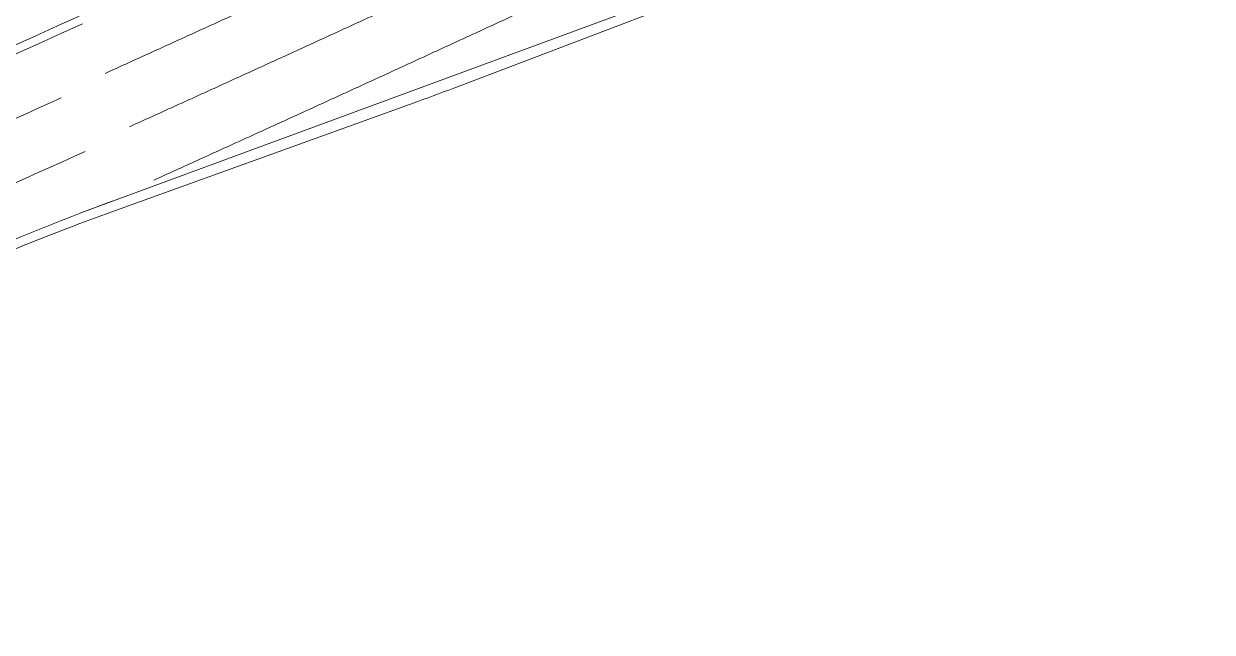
# Model space of a CAD drawing. Header units: millimetres. Extents: x 523446 to 528898, y 388189 to 392165.
# Drawn here: x 526212.8 to 526283.7, y 389289.4 to 389325.7 of the extents above; entities that cross this region are included whole.
import ezdxf

# ---------------------------------------------------------------- set-up
doc = ezdxf.new("R2010")
doc.units = ezdxf.units.MM
doc.linetypes.add('33', pattern=[6, 3, -3])
doc.layers.add('000-scy-中分带', color=2, linetype='Continuous', lineweight=60)
doc.layers.add('000-scy-机动车道线', color=5, linetype='Continuous', lineweight=60)
for name, color, linetype in [('MEDS道路平面中线-FZZD', 7, 'Continuous'), ('标线（实）', 1, 'Continuous'), ('标线（虚）', 1, '33')]:
    doc.layers.add(name, color=color, linetype=linetype)

msp = doc.modelspace()

# ---------------------------------------------------------------- linework, layer by layer
at = {"layer": '000-scy-中分带', "linetype": 'ByBlock', "lineweight": 0}
msp.add_arc((524975.173, 392061.867), 3004, 292.666384, 294.400282, dxfattribs=at)
at = {"layer": '000-scy-机动车道线', "color": 5, "linetype": 'ByBlock', "lineweight": 0}
for p, q in [((526276.827, 389336.484), (526238.804, 389322.002)), ((526236.344, 389321.089), (526218.107, 389314.506))]:
    msp.add_line(p, q, dxfattribs=at)
for centre, start, end in [((526185.413, 389462.178), 289.84861, 290.85104), ((526269.037, 389173.417), 109.84861, 114.12972)]:
    msp.add_arc(centre, 150, start, end, dxfattribs=at)
at = {"layer": 'MEDS道路平面中线-FZZD', "color": 1, "linetype": 'ByBlock', "lineweight": 0}
msp.add_lwpolyline([(526301.302, 389370.324, -0.000001), (526300.206, 389369.805, -0.000003)], format="xyb", dxfattribs=at)
at = {"layer": 'MEDS道路平面中线-FZZD', "color": 233, "linetype": 'ByBlock', "lineweight": 0}
msp.add_arc((524975.173, 392061.867), 3000, 292.666384, 294.400282, dxfattribs=at)
at = {"layer": '标线（实）', "linetype": 'ByBlock', "lineweight": 0, "ltscale": 0.03}
msp.add_line((526216.253, 389314.447), (526249.889, 389326.832), dxfattribs=at)
for centre, radius, start, end in [((524975.173, 392061.867), 3004.5, 292.666383, 294.400285), ((526270.129, 389173.906), 150.5, 110.21395, 114.15138)]:
    msp.add_arc(centre, radius, start, end, dxfattribs=at)
at = {"layer": '标线（虚）', "linetype": 'ByBlock', "lineweight": 0, "flags": 128}
for points in [[(526220.594, 389316.39, 0.000011), (526221.085, 389316.612, 0.000011), (526221.578, 389316.836, 0.000011), (526222.071, 389317.06, 0.000011), (526222.564, 389317.284, 0.000011), (526223.057, 389317.508, 0.000011), (526223.55, 389317.732, 0.000011), (526224.043, 389317.957, 0.000011), (526224.536, 389318.181, 0.000011), (526225.029, 389318.405, 0.000011), (526225.521, 389318.63, 0.000011), (526226.014, 389318.854, 0.000011), (526226.507, 389319.079, 0.00001), (526226.999, 389319.304, 0.00001), (526227.491, 389319.529, 0.00001), (526227.984, 389319.753, 0.00001), (526228.476, 389319.978, 0.00001), (526228.969, 389320.203, 0.00001), (526229.461, 389320.428, 0.00001), (526229.953, 389320.654, 0.00001), (526230.445, 389320.879, 0.00001), (526230.937, 389321.104, 0.00001), (526231.429, 389321.33, 0.00001), (526231.921, 389321.555, 0.00001), (526232.413, 389321.78, 0.00001), (526232.905, 389322.006, 0.00001), (526233.397, 389322.232, 0.00001), (526233.889, 389322.457, 0.00001), (526234.381, 389322.683, 0.000009), (526234.873, 389322.909, 0.000009), (526235.364, 389323.135, 0.000009), (526235.856, 389323.361, 0.000009), (526236.348, 389323.587, 0.000009), (526236.839, 389323.813, 0.000009), (526237.331, 389324.039, 0.000009), (526237.822, 389324.266, 0.000009), (526238.313, 389324.492, 0.000009), (526238.805, 389324.718, 0.000009), (526239.296, 389324.945, 0.000009), (526239.787, 389325.171, 0.000009), (526240.279, 389325.398, 0.000009), (526240.77, 389325.625, 0.000009), (526241.261, 389325.851, 0.000009), (526241.752, 389326.078, 0.000009), (526242.243, 389326.305, 0.000008), (526242.734, 389326.532, 0.000008), (526243.225, 389326.759, 0.000008), (526243.716, 389326.986, 0.000008), (526244.207, 389327.213, 0.000008), (526244.698, 389327.44, 0.000008), (526245.188, 389327.667, 0.000008), (526245.679, 389327.894, 0.000008), (526246.17, 389328.122, 0.000008), (526246.66, 389328.349, 0.000008), (526247.151, 389328.576, 0.000008), (526247.642, 389328.804, 0.000008), (526248.132, 389329.031, 0.000008), (526248.623, 389329.259, 0.000008), (526249.113, 389329.487, 0.000008), (526249.604, 389329.714, 0.000008), (526250.094, 389329.942, 0.000007), (526250.584, 389330.17, 0.000007), (526251.074, 389330.398, 0.000007), (526251.565, 389330.626, 0.000007), (526252.055, 389330.854, 0.000007), (526252.545, 389331.082, 0.000007), (526253.035, 389331.31, 0.000007), (526253.525, 389331.538, 0.000007)], [(526219.148, 389319.577, 0.000011), (526219.639, 389319.8, 0.000011), (526220.132, 389320.023, 0.000011), (526220.624, 389320.247, 0.000011), (526221.117, 389320.471, 0.000011), (526221.609, 389320.694, 0.000011), (526222.101, 389320.918, 0.000011), (526222.594, 389321.142, 0.000011), (526223.086, 389321.366, 0.000011), (526223.578, 389321.591, 0.000011), (526224.07, 389321.815, 0.000011), (526224.562, 389322.039, 0.000011), (526225.054, 389322.264, 0.00001), (526225.546, 389322.488, 0.00001), (526226.038, 389322.713, 0.00001), (526226.53, 389322.937, 0.00001), (526227.022, 389323.162, 0.00001), (526227.514, 389323.387, 0.00001), (526228.005, 389323.611, 0.00001), (526228.497, 389323.836, 0.00001), (526228.989, 389324.061, 0.00001), (526229.48, 389324.286, 0.00001), (526229.972, 389324.512, 0.00001), (526230.463, 389324.737, 0.00001), (526230.955, 389324.962, 0.00001), (526231.446, 389325.187, 0.00001), (526231.938, 389325.413, 0.00001), (526232.429, 389325.638, 0.00001), (526232.92, 389325.864, 0.000009), (526233.412, 389326.09, 0.000009), (526233.903, 389326.315, 0.000009), (526234.394, 389326.541, 0.000009), (526234.885, 389326.767, 0.000009), (526235.376, 389326.993, 0.000009), (526235.867, 389327.219, 0.000009), (526236.358, 389327.445, 0.000009), (526236.849, 389327.671, 0.000009), (526237.34, 389327.897, 0.000009), (526237.831, 389328.123, 0.000009), (526238.322, 389328.35, 0.000009), (526238.813, 389328.576, 0.000009), (526239.303, 389328.803, 0.000009), (526239.794, 389329.029, 0.000009), (526240.285, 389329.256, 0.000009), (526240.775, 389329.482, 0.000008), (526241.266, 389329.709, 0.000008), (526241.756, 389329.936, 0.000008), (526242.247, 389330.163, 0.000008), (526242.737, 389330.389, 0.000008), (526243.228, 389330.616, 0.000008), (526243.718, 389330.843, 0.000008)], [(526217.702, 389322.764, 0.000011), (526218.193, 389322.987, 0.000011), (526218.685, 389323.21, 0.000011), (526219.177, 389323.434, 0.000011), (526219.669, 389323.657, 0.000011), (526220.16, 389323.881, 0.000011), (526220.652, 389324.104, 0.000011), (526221.144, 389324.328, 0.000011), (526221.636, 389324.552, 0.000011), (526222.127, 389324.776, 0.000011), (526222.619, 389325, 0.000011), (526223.11, 389325.224, 0.000011), (526223.602, 389325.448, 0.00001), (526224.093, 389325.672, 0.00001), (526224.585, 389325.897, 0.00001), (526225.076, 389326.121, 0.00001), (526225.567, 389326.345, 0.00001), (526226.059, 389326.57, 0.00001), (526226.55, 389326.794, 0.00001), (526227.041, 389327.019, 0.00001), (526227.532, 389327.244, 0.00001), (526228.023, 389327.469, 0.00001), (526228.514, 389327.694, 0.00001), (526229.005, 389327.919, 0.00001), (526229.496, 389328.144, 0.00001), (526229.987, 389328.369, 0.00001), (526230.478, 389328.594, 0.00001), (526230.969, 389328.819, 0.00001), (526231.46, 389329.045, 0.000009), (526231.951, 389329.27, 0.000009), (526232.441, 389329.496, 0.000009), (526232.932, 389329.721, 0.000009), (526233.423, 389329.947, 0.000009), (526233.913, 389330.173, 0.000009)]]:
    msp.add_lwpolyline(points, format="xyb", dxfattribs=at)
at = {"layer": '标线（虚）', "linetype": 'ByBlock', "lineweight": 0}
for radius, start, end in [(3008, 293.887889, 294.343139), (3011.5, 293.888297, 294.343205)]:
    msp.add_arc((524975.173, 392061.867), radius, start, end, dxfattribs=at)

doc.saveas('drawing.dxf')
